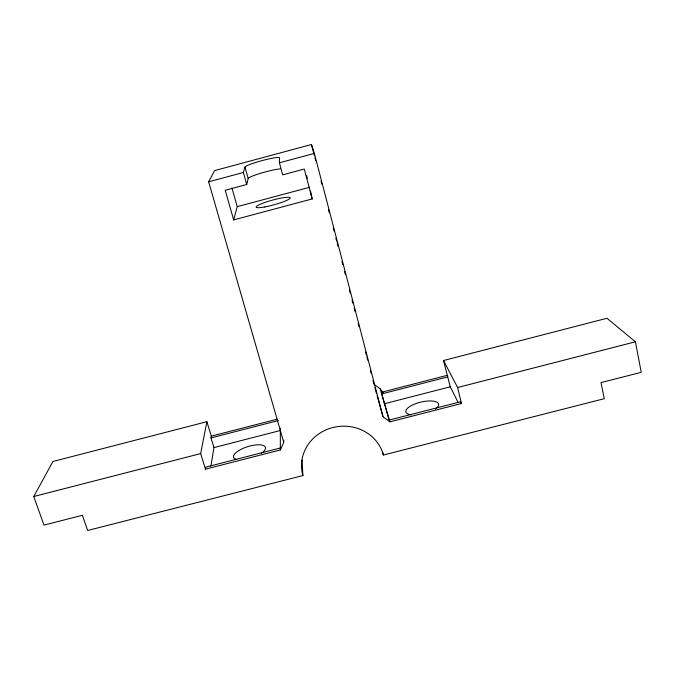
<?xml version="1.0" encoding="UTF-8"?>
<svg xmlns="http://www.w3.org/2000/svg" width="675" height="675" viewBox="0 0 675 675"><rect width="100%" height="100%" fill="white"/><g stroke="black" fill="none" stroke-linecap="round" stroke-linejoin="round"><path stroke-width="1.01" d="M312.188 198.948L304.29 169.045L282.673 174.85L279.425 162.793L279.433 157.756A17.862 1.789 -15.3 0 0 262.491 160.498A17.862 1.789 -15.3 0 0 244.974 167.029L243.38 172.479L246.729 184.494L225.222 190.266L233.668 219.907L312.188 198.948L310.517 191.16M210.912 466.104L213.958 447.593L210.988 437.915L211.3 436.151L206.871 421.698L52.954 461.481L33.75 496.522L44.002 525.099L82.358 515.287L87.64 530.483L302.898 475.571A41.588 38.703 -7.5 0 1 332.792 427.562A41.588 38.703 -7.5 0 1 383.4 455.034L604.26 398.689L601.003 382.607L641.25 372.313L635.411 341.795L606.977 318.271L443.5 360.526L450.242 386.8L458.047 402.325M283.711 440.193L283.728 442.268L280.353 449.963L205.487 469.159L205.85 467.108L280.353 447.989M205.487 469.159L200.652 453.6L206.871 421.698M246.729 184.494L248.172 178.529L244.974 167.029M233.668 219.907L237.212 206.651L231.947 188.03M283.728 442.268L208.651 181.82L214.591 170.606L311.462 144.518L314.364 153.402L383.003 416.779L389.939 421.858L461.447 403.515L457.616 387.517L443.5 360.526M208.651 181.82L243.38 172.479M279.425 162.793L314.364 153.402M237.212 206.651L309.682 187.262M211.3 436.151L277.265 419.15M381.248 392.344L447.078 375.368M210.988 437.915L278.269 420.576M447.846 376.869L381.712 393.913L388.927 419.639M213.958 447.593L280.058 430.582M384.269 403.777L450.242 386.8M33.75 496.522L200.652 453.6M457.616 387.517L635.411 341.795M389.399 420.019L460.553 401.76L461.447 403.515M373.899 384.218L380.227 388.893L383.29 392.782M380.227 388.893L389.939 421.858M374.853 387.619L376.54 393.652M377.097 395.668L383.003 416.779M306.551 175.416L307.336 178.377M311.462 144.518L314.381 155.714M314.913 157.748L315.706 160.793M321.013 181.136L321.806 184.191M328.438 209.621L329.231 212.667M333.214 227.931L334.007 230.977M335.863 238.098L336.656 241.152M337.188 243.186L337.981 246.24M341.963 261.495L342.757 264.549M344.613 271.662L345.414 274.717M349.388 289.972L350.182 293.026M352.038 300.147L352.839 303.202M354.164 308.281L354.957 311.335M358.138 323.544L358.94 326.59M365.572 352.021L366.365 355.075M366.896 357.109L367.689 360.163M370.339 370.33L371.14 373.385M372.997 380.506L373.79 383.552M382.877 452.993L383.4 455.034M460.553 401.76L461.017 403.692M302.054 460.029L302.898 475.571M280.319 428.33L280.353 449.963M236.782 459.54A16.706 5.965 -17.3 0 1 238.975 450.47A16.706 5.965 -17.3 0 1 260.98 444.918A16.706 5.965 -17.3 0 1 261.368 453.338M411.067 414.83A16.833 6.058 -13.3 0 1 409.784 406.502A16.833 6.058 -13.3 0 1 432.506 401.051A16.833 6.058 -13.3 0 1 435.451 408.991M248.172 178.529A17.82 1.983 -15.3 0 1 265.587 171.838L269.958 170.733A17.82 1.983 -15.3 0 1 280.235 168.902M264.786 206.947A17.693 2.464 -15.3 0 0 290.242 197.876A17.693 2.464 -15.3 0 0 264.482 202.618A17.693 2.464 -15.3 0 0 264.786 206.947"/></g></svg>
